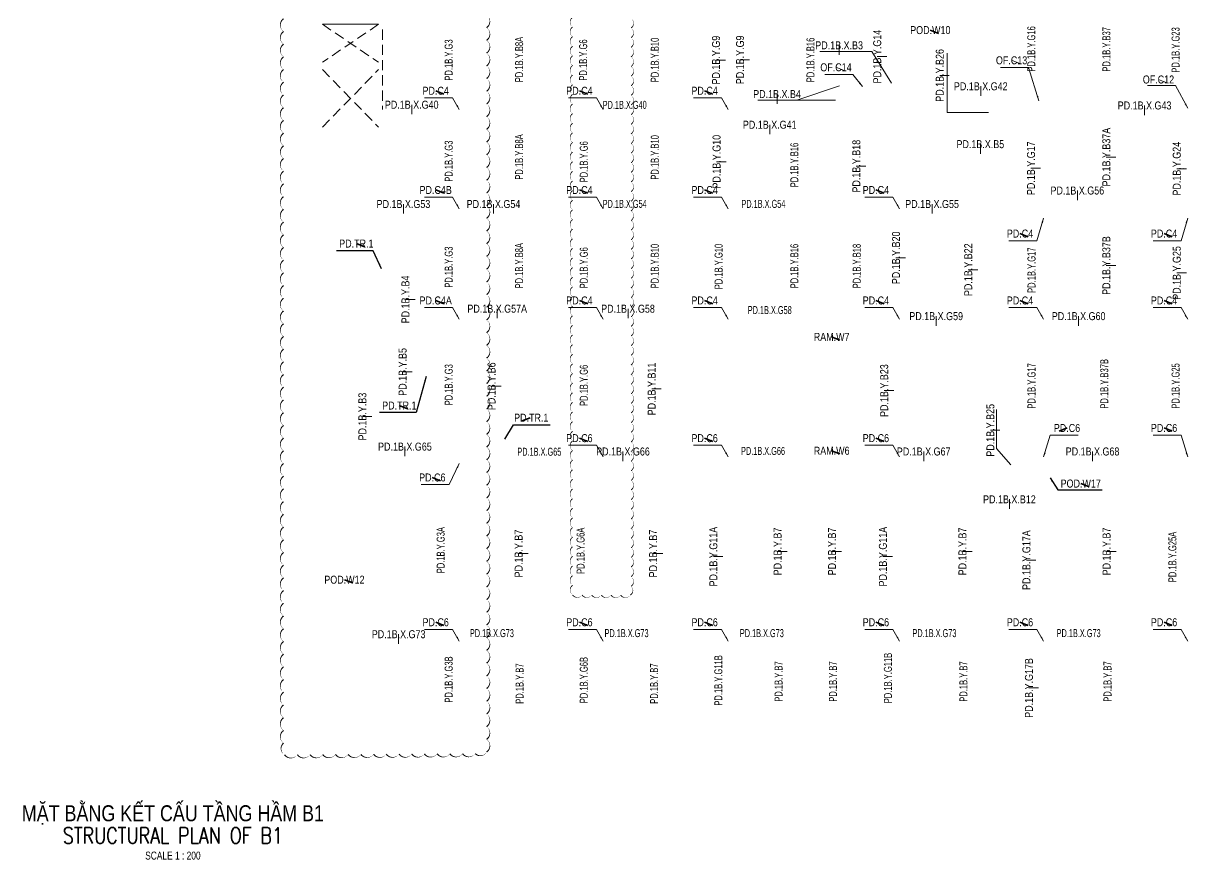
# Model space of a CAD drawing. Header units: millimetres. Extents: x -186788 to 266101, y -9748 to 236614.
# Drawn here: x -20079 to 52660, y -7855 to 44390 of the extents above; entities that cross this region are included whole.
import ezdxf
from ezdxf.enums import TextEntityAlignment as Align

# ---------------------------------------------------------------- set-up
doc = ezdxf.new("R2010")
doc.units = ezdxf.units.MM
doc.header["$MEASUREMENT"] = 0
for name, pattern in [('$0$HIDDEN2', [4.7625, 3.175, -1.5875]), ('DASHED2', [9.525, 6.35, -3.175]), ('HIDDEN2', [4.7625, 3.175, -1.5875])]:
    doc.linetypes.add(name, pattern=pattern)
doc.layers.add('$0$##_KMS_HR', color=230, linetype='Continuous', plot=False)
for name, color, linetype, lineweight in [('$0$C1', 20, 'Continuous', 35), ('$0$NDC_S_BEAM', 3, '$0$HIDDEN2', 20), ('$1$NDC_S_ANNO', 7, 'Continuous', 20), ('$1$NDC_S_BEAM NAME', 7, 'Continuous', 9), ('$1$NDC_S_DIM', 1, 'Continuous', 15), ('$1$NDC_S_VN TEXT', 7, 'Continuous', 20), ('C1', 20, 'Continuous', 35), ('NDC_S_ANNO', 7, 'Continuous', 20), ('NDC_S_BEAM', 3, 'HIDDEN2', 20), ('NDC_S_DIM', 1, 'Continuous', 15), ('NDC_S_ENG TITLE', 3, 'Continuous', 20), ('NDC_S_OPENING', 9, 'DASHED2', 13), ('NDC_S_SLAB', 2, 'Continuous', 20), ('NDC_S_TEXT SYMBOL', 7, 'Continuous', 20), ('NDC_S_VN TITLE', 6, 'Continuous', 35)]:
    doc.layers.add(name, color=color, linetype=linetype, lineweight=lineweight)
doc.styles.add('$1$NDC_DIM', font='', dxfattribs={"width": 0.75})
doc.styles.add('$2$ARIAL', font='arial.ttf', dxfattribs={"width": 0.8})
doc.styles.add('ARIAL', font='arial.ttf', dxfattribs={"width": 0.8})
doc.styles.add('NDC_ANNO', font='', dxfattribs={"width": 0.8})
doc.styles.add('NDC_DIM', font='', dxfattribs={"width": 0.75})
doc.styles.add('NDC_EN TXT', font='romans.shx', dxfattribs={"width": 0.8})
doc.styles.add('NDC_VIE TXT', font='arial.ttf', dxfattribs={"width": 0.8})
doc.styles.get('$1$NDC_DIM').set_extended_font_data('Dotum')
doc.styles.get('NDC_ANNO').set_extended_font_data('Dotum')
doc.styles.get('NDC_DIM').set_extended_font_data('Dotum')
doc.dimstyles.new('$0$NDC_dim_150', dxfattribs={"dimscale": 150, "dimtxt": 2.2, "dimasz": 1.5, "dimexe": 1.5, "dimexo": 2.5, "dimgap": 1, "dimtad": 1, "dimdec": 0, "dimzin": 0, "dimdsep": 46, "dimtxsty": '$1$NDC_DIM', "dimblk": '$1$DIMMARK', "dimcen": 0.09, "dimdle": 1.2, "dimclrd": 1, "dimclre": 1, "dimclrt": 3, "dimadec": 0, "dimazin": 0, "dimtfac": 1, "dimtdec": 0, "dimtix": 1, "dimtofl": 0, "dimtmove": 0, "dimatfit": 3, "dimfxl": 0, "dimtolj": 1, "dimtzin": 0, "dimarcsym": 0})
doc.dimstyles.new('$1$NDC_dim_iso', dxfattribs={"dimtxt": 2.2, "dimasz": 1, "dimexe": 1.5, "dimexo": 2.5, "dimgap": 1, "dimtad": 1, "dimdec": 0, "dimzin": 0, "dimdsep": 46, "dimtxsty": '$1$NDC_DIM', "dimblk": '$1$DIMMARK', "dimcen": 0.09, "dimdle": 1.2, "dimclrd": 1, "dimclre": 1, "dimclrt": 3, "dimadec": 0, "dimazin": 0, "dimtfac": 1, "dimtdec": 0, "dimtix": 1, "dimtofl": 0, "dimtmove": 0, "dimatfit": 3, "dimfxl": 0, "dimtolj": 1, "dimtzin": 0, "dimarcsym": 0})
doc.dimstyles.new('NDC_dim_150', dxfattribs={"dimscale": 150, "dimtxt": 2.2, "dimasz": 1.5, "dimexe": 1.5, "dimexo": 2.5, "dimgap": 1, "dimtad": 1, "dimdec": 0, "dimzin": 0, "dimdsep": 46, "dimtxsty": 'NDC_DIM', "dimblk": 'DIMMARK', "dimcen": 0.09, "dimdle": 1.2, "dimclrd": 1, "dimclre": 1, "dimclrt": 3, "dimadec": 0, "dimazin": 0, "dimtfac": 1, "dimtdec": 0, "dimtix": 1, "dimtofl": 0, "dimtmove": 0, "dimatfit": 3, "dimfxl": 0, "dimtolj": 1, "dimtzin": 0, "dimarcsym": 0})
doc.dimstyles.new('NDC_dim_iso', dxfattribs={"dimtxt": 2.2, "dimasz": 1, "dimexe": 1.5, "dimexo": 2.5, "dimgap": 1, "dimtad": 1, "dimdec": 0, "dimzin": 0, "dimdsep": 46, "dimtxsty": 'NDC_DIM', "dimblk": 'DIMMARK', "dimcen": 0.09, "dimdle": 1.2, "dimclrd": 1, "dimclre": 1, "dimclrt": 3, "dimadec": 0, "dimazin": 0, "dimtfac": 1, "dimtdec": 0, "dimtix": 1, "dimtofl": 0, "dimtmove": 0, "dimatfit": 3, "dimfxl": 0, "dimtolj": 1, "dimtzin": 0, "dimarcsym": 0})

# ---------------------------------------------------------------- blocks, each defined once
blk = doc.blocks.new('Drawing name_symbol')
at = {"layer": 'NDC_S_ENG TITLE', "style": 'NDC_EN TXT', "width": 0.8}
blk.add_attdef('SECTDET1', text='', height=5, dxfattribs=at).set_placement((0, 1.01), align=Align.CENTER)
at = {"layer": 'NDC_S_TEXT SYMBOL', "lineweight": 25, "style": 'NDC_ANNO', "width": 0.8}
blk.add_attdef('SSCALE', text='', height=2.5, dxfattribs=at).set_placement((0, -4), align=Align.CENTER)
at = {"layer": 'NDC_S_VN TITLE', "style": 'NDC_VIE TXT', "width": 0.8}
blk.add_attdef('SECTDET2', text='', height=5, dxfattribs=at).set_placement((0, 7.97), align=Align.CENTER)
blk = doc.blocks.new('DIMMARK')
at = {"layer": 'NDC_S_DIM', "color": 1}
blk.add_line((-1.5, 0), (1, 0), dxfattribs=at)
at = {"layer": 'NDC_S_DIM', "color": 2, "const_width": 0.1}
blk.add_lwpolyline([(-0.42, -0.42), (0.42, 0.42)], dxfattribs=at)
blk = doc.blocks.new('$1$DIMMARK')
at = {"layer": '$1$NDC_S_DIM', "color": 1}
blk.add_line((-1.5, 0), (1, 0), dxfattribs=at)
at = {"layer": '$1$NDC_S_DIM', "color": 2, "const_width": 0.1}
blk.add_lwpolyline([(-0.42, -0.42), (0.42, 0.42)], dxfattribs=at)
blk = doc.blocks.new('A$C8e50ed30')
at = {"layer": 'NDC_S_BEAM', "ltscale": 200}
blk.add_line((-212600, -20300), (-212600, -25300), dxfattribs=at)
at = {"layer": 'NDC_S_OPENING', "ltscale": 100}
for p, q in [((-212850, -19973), (-216350, -22346)), ((-216350, -19973), (-212850, -22346)), ((-216350, -22800), (-212850, -26400)), ((-216350, -26400), (-212850, -22800))]:
    blk.add_line(p, q, dxfattribs=at)
at = {"layer": 'NDC_S_SLAB', "ltscale": 200}
blk.add_line((-212850, -19973), (-216350, -19973), dxfattribs=at)
blk = doc.blocks.new('*U8')
at = {"layer": 'NDC_S_ANNO', "ltscale": 0.8, "style": 'ARIAL', "width": 0.8, "flags": 1}
blk.add_attdef('CHU_THICH', text='', height=2.5, dxfattribs=at).set_placement((0, 0), align=Align.MIDDLE_CENTER)
at = {"layer": 'NDC_S_ANNO', "ltscale": 0.8, "style": 'ARIAL', "width": 0.8}
blk.add_attdef('TEN', text='', height=2.5, dxfattribs=at).set_placement((-2.58, 1.03), align=Align.MIDDLE_CENTER)
at = {"layer": 'Defpoints'}
blk.add_leader([(0, 0), (-2.58, 1.03)], dimstyle='NDC_dim_iso', override={"dimgap": 0.625, "dimtad": 0}, dxfattribs=at)
blk = doc.blocks.new('*U29')
at = {"layer": '$1$NDC_S_ANNO', "ltscale": 0.8, "style": '$2$ARIAL', "width": 0.8, "flags": 1}
blk.add_attdef('CHU_THICH', text='', height=2.5, dxfattribs=at).set_placement((0, 0), align=Align.MIDDLE_CENTER)
at = {"layer": '$1$NDC_S_ANNO', "ltscale": 0.8, "style": '$2$ARIAL', "width": 0.8}
blk.add_attdef('TEN', text='', height=2.5, dxfattribs=at).set_placement((-2.58, 1.03), align=Align.MIDDLE_CENTER)
at = {"layer": 'Defpoints'}
blk.add_leader([(0, 0), (-2.58, 1.03)], dimstyle='$1$NDC_dim_iso', override={"dimgap": 0.625, "dimtad": 0}, dxfattribs=at)
blk = doc.blocks.new('*U36')
at = {"layer": '$1$NDC_S_ANNO', "ltscale": 0.8, "style": '$2$ARIAL', "width": 0.8, "flags": 1}
blk.add_attdef('CHU_THICH', text='', height=2.5, dxfattribs=at).set_placement((0, 0), align=Align.MIDDLE_CENTER)
at = {"layer": '$1$NDC_S_ANNO', "ltscale": 0.8, "style": '$2$ARIAL', "width": 0.8}
blk.add_attdef('TEN', text='', height=2.5, dxfattribs=at).set_placement((-2.58, 1.03), align=Align.MIDDLE_CENTER)
at = {"layer": 'Defpoints'}
blk.add_leader([(0, 0), (-2.58, 1.03)], dimstyle='$1$NDC_dim_iso', override={"dimgap": 0.625, "dimtad": 0}, dxfattribs=at)
blk = doc.blocks.new('*U40')
at = {"layer": '$1$NDC_S_ANNO', "ltscale": 0.8, "style": '$2$ARIAL', "width": 0.8, "flags": 1}
blk.add_attdef('CHU_THICH', text='', height=2.5, dxfattribs=at).set_placement((0, 0), align=Align.MIDDLE_CENTER)
at = {"layer": '$1$NDC_S_ANNO', "ltscale": 0.8, "style": '$2$ARIAL', "width": 0.8}
blk.add_attdef('TEN', text='', height=2.5, dxfattribs=at).set_placement((-2.58, 1.03), align=Align.MIDDLE_CENTER)
at = {"layer": 'Defpoints'}
blk.add_leader([(0, 0), (-2.58, 1.03)], dimstyle='$1$NDC_dim_iso', override={"dimgap": 0.625, "dimtad": 0}, dxfattribs=at)
blk = doc.blocks.new('*U41')
at = {"layer": '$1$NDC_S_ANNO', "ltscale": 0.8, "style": '$2$ARIAL', "width": 0.8, "flags": 1}
blk.add_attdef('CHU_THICH', text='', height=2.5, dxfattribs=at).set_placement((0, 0), align=Align.MIDDLE_CENTER)
at = {"layer": '$1$NDC_S_ANNO', "ltscale": 0.8, "style": '$2$ARIAL', "width": 0.8}
blk.add_attdef('TEN', text='', height=2.5, dxfattribs=at).set_placement((-2.58, 1.03), align=Align.MIDDLE_CENTER)
at = {"layer": 'Defpoints'}
blk.add_leader([(0, 0), (-2.58, 1.03)], dimstyle='$1$NDC_dim_iso', override={"dimgap": 0.625, "dimtad": 0}, dxfattribs=at)
blk = doc.blocks.new('$0$co t check')
at = {"layer": '$0$C1', "xscale": 200, "yscale": 200, "zscale": 200}
for p, values in [((6198, 39971), {'TEN': 'PD.C4'}), ((15177, 39971), {'TEN': 'PD.C4'}), ((22998, 39971), {'TEN': 'PD.C4'}), ((6198, 33771), {'TEN': 'PD.C4B'}), ((15177, 33771), {'TEN': 'PD.C4'}), ((22998, 33771), {'TEN': 'PD.C4'}), ((33698, 33771), {'TEN': 'PD.C4'}), ((42698, 31050), {'TEN': 'PD.C4'}), ((51698, 31050), {'TEN': 'PD.C4'}), ((6198, 26871), {'TEN': 'PD.C4A'}), ((15177, 26871), {'TEN': 'PD.C4'}), ((22998, 26871), {'TEN': 'PD.C4'}), ((33698, 26871), {'TEN': 'PD.C4'}), ((42698, 26871), {'TEN': 'PD.C4'}), ((51698, 26871), {'TEN': 'PD.C4'}), ((51698, 18907), {'TEN': 'PD.C6'}), ((15177, 18271), {'TEN': 'PD.C6'}), ((22998, 18271), {'TEN': 'PD.C6'}), ((33698, 18271), {'TEN': 'PD.C6'}), ((5987, 15816), {'TEN': 'PD.C6'}), ((6198, 6771), {'TEN': 'PD.C6'}), ((15177, 6771), {'TEN': 'PD.C6'}), ((22998, 6771), {'TEN': 'PD.C6'}), ((33698, 6771), {'TEN': 'PD.C6'}), ((42698, 6771), {'TEN': 'PD.C6'}), ((51698, 6771), {'TEN': 'PD.C6'})]:
    blk.add_blockref('*U29', p, dxfattribs=at).add_auto_attribs(values)
at = {"layer": '$0$C1'}
ref = blk.add_blockref('*U29', (44620, 18907), dxfattribs=dict(at, xscale=-200, yscale=200, zscale=200))
ref.add_attrib('TEN', 'PD.C6', dxfattribs={"layer": '$1$NDC_S_ANNO', "ltscale": 0.8, "height": 500, "style": '$2$ARIAL', "width": 0.8}).set_placement((45119, 19112), align=Align.MIDDLE_CENTER)
at = {"layer": '$1$NDC_S_VN TEXT', "xscale": 200, "yscale": 200, "zscale": 200}
for name, p, values in [('*U41', (42173, 41871), {'TEN': 'OF.C13'}), ('*U36', (31204, 41434), {'TEN': 'OF.C14'}), ('*U40', (51350, 40674), {'TEN': 'OF.C12'})]:
    blk.add_blockref(name, p, dxfattribs=at).add_auto_attribs(values)
at = {"layer": '$0$C1'}
for points in [[(7159, 39000), (6742, 39732), (4993, 39732)], [(16138, 39000), (15721, 39732), (13972, 39732)], [(23959, 39000), (23542, 39732), (21793, 39732)], [(7159, 32800), (6742, 33532), (4993, 33532)], [(16138, 32800), (15721, 33532), (13972, 33532)], [(23959, 32800), (23542, 33532), (21793, 33532)], [(34659, 32800), (34242, 33532), (32493, 33532)], [(43659, 32220), (43242, 30811), (41493, 30811)], [(52659, 32220), (52242, 30811), (50493, 30811)], [(7159, 25900), (6742, 26632), (4993, 26632)], [(16138, 25900), (15721, 26632), (13972, 26632)], [(23959, 25900), (23542, 26632), (21793, 26632)], [(34659, 25900), (34242, 26632), (32493, 26632)], [(43659, 25900), (43242, 26632), (41493, 26632)], [(52659, 25900), (52242, 26632), (50493, 26632)], [(43659, 17300), (44076, 18668), (45826, 18668)], [(52659, 17300), (52242, 18668), (50493, 18668)], [(16138, 17300), (15721, 18032), (13972, 18032)], [(23959, 17300), (23542, 18032), (21793, 18032)], [(34659, 17300), (34242, 18032), (32493, 18032)], [(7159, 16900), (6531, 15577), (4782, 15577)], [(7159, 5800), (6742, 6532), (4993, 6532)], [(16138, 5800), (15721, 6532), (13972, 6532)], [(23959, 5800), (23542, 6532), (21793, 6532)], [(34659, 5800), (34242, 6532), (32493, 6532)], [(43659, 5800), (43242, 6532), (41493, 6532)], [(52659, 5800), (52242, 6532), (50493, 6532)]]:
    blk.add_leader(points, dimstyle='$0$NDC_dim_150', override={"dimasz": 2, "dimgap": 1, "dimtad": 0}, dxfattribs=at)
for points in [[(43359, 39550), (42717, 41632), (40967, 41632)], [(32337, 40441), (31748, 41195), (29998, 41195)], [(52660, 39098), (51894, 40503), (50144, 40503)]]:
    blk.add_leader(points, dimstyle='$0$NDC_dim_150', override={"dimasz": 2, "dimgap": 1, "dimtad": 0})
blk = doc.blocks.new('*U45')
at = {"layer": '$1$NDC_S_ANNO', "ltscale": 0.8, "style": '$2$ARIAL', "width": 0.8}
blk.add_attdef('TEN', text='', height=2.5, dxfattribs=at).set_placement((0, 3), align=Align.MIDDLE_CENTER)
at = {"layer": '$1$NDC_S_ANNO', "ltscale": 0.8, "style": '$2$ARIAL', "width": 0.8, "flags": 1}
blk.add_attdef('CHU_THICH', text='', height=2.5, dxfattribs=at).set_placement((0, 0), align=Align.MIDDLE_CENTER)
at = {"layer": 'Defpoints'}
blk.add_leader([(0, 0), (0, 3)], dimstyle='$1$NDC_dim_iso', override={"dimgap": 0.625, "dimtad": 0}, dxfattribs=at)

msp = doc.modelspace()

# ---------------------------------------------------------------- linework, layer by layer
at = {"layer": '$0$NDC_S_BEAM', "color": 1, "linetype": 'ByBlock'}
msp.add_line((25809.1, 39587), (30659.4, 39587), dxfattribs=at)
msp.add_lwpolyline([(29687.1, 42632), (32919.4, 42632), (34147, 40650)], dxfattribs=at)
at = {"layer": '$1$NDC_S_DIM'}
for p, q in [((37630.5, 42524.9), (37630.5, 38810.2)), ((28234.2, 39587), (30906.4, 40478)), ((37630.5, 38810.2), (40209.4, 38810.2)), ((40723.5, 20258.8), (40723.5, 17836.9)), ((40723.5, 17836.9), (41611.5, 16802.4))]:
    msp.add_line(p, q, dxfattribs=at)
at = {"layer": 'Defpoints', "color": 6}
for points in [[(8862, 44909.3, 0, 79.4, -0.5205671), (8862, 44115.5, 0, 79.4, -0.5205671), (8862, 43321.7, 0, 79.4, -0.5205671), (8862, 42527.9, 0, 79.4, -0.5205671), (8862, 41734, 0, 79.4, -0.5205671), (8862, 40940.2, 0, 79.4, -0.5205671), (8862, 40146.4, 0, 79.4, -0.5205671), (8862, 39352.6, 0, 79.4, -0.5205671), (8862, 38558.8, 0, 79.4, -0.5205671), (8862, 37765, 0, 79.4, -0.5205671), (8862, 36971.2, 0, 79.4, -0.5205671), (8862, 36177.4, 0, 79.4, -0.5205671), (8862, 35383.6, 0, 79.4, -0.5205671), (8862, 34589.8, 0, 79.4, -0.5205671), (8862, 33796, 0, 79.4, -0.5205671), (8862, 33002.2, 0, 79.4, -0.5205671), (8862, 32208.4, 0, 79.4, -0.5205671), (8862, 31414.6, 0, 79.4, -0.5205671), (8862, 30620.8, 0, 79.4, -0.5205671), (8862, 29827, 0, 79.4, -0.5205671), (8862, 29033.2, 0, 79.4, -0.5205671), (8862, 28239.4, 0, 79.4, -0.5205671), (8862, 27445.6, 0, 79.4, -0.5205671), (8862, 26651.8, 0, 79.4, -0.5205671), (8862, 25858, 0, 79.4, -0.5205671), (8862, 25064.2, 0, 79.4, -0.5205671), (8862, 24270.4, 0, 79.4, -0.5205671), (8862, 23476.5, 0, 79.4, -0.5205671), (8862, 22682.7, 0, 79.4, -0.5205671), (8862, 21888.9, 0, 79.4, -0.5205671), (8862, 21095.1, 0, 79.4, -0.5205671), (8862, 20301.3, 0, 79.4, -0.5205671), (8862, 19507.5, 0, 79.4, -0.5205671), (8862, 18713.7, 0, 79.4, -0.5205671), (8862, 17919.9, 0, 79.4, -0.5205671), (8862, 17126.1, 0, 79.4, -0.5205671), (8862, 16332.3, 0, 79.4, -0.5205671), (8862, 15538.5, 0, 79.4, -0.5205671), (8862, 14744.7, 0, 79.4, -0.5205671), (8862, 13950.9, 0, 79.4, -0.5205671), (8862, 13157.1, 0, 79.4, -0.5205671), (8862, 12363.3, 0, 79.4, -0.5205671), (8862, 11569.5, 0, 79.4, -0.5205671), (8862, 10775.7, 0, 79.4, -0.5205671), (8862, 9981.9, 0, 79.4, -0.5205671), (8862, 9188.1, 0, 79.4, -0.5205671), (8862, 8394.3, 0, 79.4, -0.5205671), (8862, 7600.5, 0, 79.4, -0.5205671), (8862, 6806.7, 0, 79.4, -0.5205671), (8862, 6012.9, 0, 79.4, -0.5205671), (8862, 5219, 0, 79.4, -0.5205671), (8862, 4425.2, 0, 79.4, -0.5205671), (8862, 3631.4, 0, 79.4, -0.5205671), (8862, 2837.6, 0, 79.4, -0.5205671), (8862, 2043.8, 0, 79.4, -0.5205671), (8862, 1250, 0, 79.4, -0.5205671), (8862, 456.2, 0, 79.4, -0.5205671), (8862, -337.6, 0, 79.4, -0.5205671), (8862, -1131.4, 0, 79.4, -0.5205671), (8153, -1220.9, 0, 79.4, -0.5205671), (7359.2, -1226.2, 0, 79.4, -0.5205671), (6565.5, -1231.5, 0, 79.4, -0.5205671), (5771.7, -1236.7, 0, 79.4, -0.5205671), (4977.9, -1242, 0, 79.4, -0.5205671), (4184.1, -1247.3, 0, 79.4, -0.5205671), (3390.3, -1252.6, 0, 79.4, -0.5205671), (2596.5, -1257.9, 0, 79.4, -0.5205671), (1802.7, -1263.1, 0, 79.4, -0.5205671), (1008.9, -1268.4, 0, 79.4, -0.5205671), (215.2, -1273.7, 0, 79.4, -0.5205671), (-578.6, -1279, 0, 79.4, -0.5205671), (-1372.4, -1284.2, 0, 79.4, -0.5205671), (-2166.2, -1289.5, 0, 79.4, -0.5205671), (-2960, -1294.8, 0, 79.4, -0.5205671), (-3753.8, -1300.1, 0, 79.4, -0.5205671), (-3818.6, -571.5, 0, 79.4, -0.5205671), (-3818.6, 222.3, 0, 79.4, -0.5205671), (-3818.6, 1016.1, 0, 79.4, -0.5205671), (-3818.6, 1809.9, 0, 79.4, -0.5205671), (-3818.6, 2603.7, 0, 79.4, -0.5205671), (-3818.6, 3397.5, 0, 79.4, -0.5205671), (-3818.6, 4191.3, 0, 79.4, -0.5205671), (-3818.6, 4985.1, 0, 79.4, -0.5205671), (-3818.6, 5778.9, 0, 79.4, -0.5205671), (-3818.6, 6572.7, 0, 79.4, -0.5205671), (-3818.6, 7366.5, 0, 79.4, -0.5205671), (-3818.6, 8160.3, 0, 79.4, -0.5205671), (-3818.6, 8954.1, 0, 79.4, -0.5205671), (-3818.6, 9747.9, 0, 79.4, -0.5205671), (-3818.6, 10541.7, 0, 79.4, -0.5205671), (-3818.6, 11335.5, 0, 79.4, -0.5205671), (-3818.6, 12129.3, 0, 79.4, -0.5205671), (-3818.6, 12923.1, 0, 79.4, -0.5205671), (-3818.6, 13716.9, 0, 79.4, -0.5205671), (-3818.6, 14510.7, 0, 79.4, -0.5205671), (-3818.6, 15304.6, 0, 79.4, -0.5205671), (-3818.6, 16098.4, 0, 79.4, -0.5205671), (-3818.6, 16892.2, 0, 79.4, -0.5205671), (-3818.6, 17686, 0, 79.4, -0.5205671), (-3818.6, 18479.8, 0, 79.4, -0.5205671), (-3818.6, 19273.6, 0, 79.4, -0.5205671), (-3818.6, 20067.4, 0, 79.4, -0.5205671), (-3818.6, 20861.2, 0, 79.4, -0.5205671), (-3818.6, 21655, 0, 79.4, -0.5205671), (-3818.6, 22448.8, 0, 79.4, -0.5205671), (-3818.6, 23242.6, 0, 79.4, -0.5205671), (-3818.6, 24036.4, 0, 79.4, -0.5205671), (-3818.6, 24830.2, 0, 79.4, -0.5205671), (-3818.6, 25624, 0, 79.4, -0.5205671), (-3818.6, 26417.8, 0, 79.4, -0.5205671), (-3818.6, 27211.6, 0, 79.4, -0.5205671), (-3818.6, 28005.4, 0, 79.4, -0.5205671), (-3818.6, 28799.2, 0, 79.4, -0.5205671), (-3818.6, 29593, 0, 79.4, -0.5205671), (-3818.6, 30386.8, 0, 79.4, -0.5205671), (-3818.6, 31180.6, 0, 79.4, -0.5205671), (-3818.6, 31974.4, 0, 79.4, -0.5205671), (-3818.6, 32768.2, 0, 79.4, -0.5205671), (-3818.6, 33562, 0, 79.4, -0.5205671), (-3818.6, 34355.9, 0, 79.4, -0.5205671), (-3818.6, 35149.7, 0, 79.4, -0.5205671), (-3818.6, 35943.5, 0, 79.4, -0.5205671), (-3818.6, 36737.3, 0, 79.4, -0.5205671), (-3818.6, 37531.1, 0, 79.4, -0.5205671), (-3818.6, 38324.9, 0, 79.4, -0.5205671), (-3818.6, 39118.7, 0, 79.4, -0.5205671), (-3818.6, 39912.5, 0, 79.4, -0.5205671), (-3818.6, 40706.3, 0, 79.4, -0.5205671), (-3818.6, 41500.1, 0, 79.4, -0.5205671), (-3818.6, 42293.9, 0, 79.4, -0.5205671), (-3818.6, 43087.7, 0, 79.4, -0.5205671), (-3818.6, 43881.5, 0, 79.4, -0.5205671), (-3818.6, 44675.3, 0, 79.4, -0.5205671)], [(17888.8, 44697.3, 0, 60.1, -0.5205671), (17888.8, 44096.1, 0, 60.1, -0.5205671), (17888.8, 43494.8, 0, 60.1, -0.5205671), (17888.8, 42893.5, 0, 60.1, -0.5205671), (17888.8, 42292.3, 0, 60.1, -0.5205671), (17888.8, 41691, 0, 60.1, -0.5205671), (17888.8, 41089.7, 0, 60.1, -0.5205671), (17888.8, 40488.5, 0, 60.1, -0.5205671), (17888.8, 39887.2, 0, 60.1, -0.5205671), (17888.8, 39285.9, 0, 60.1, -0.5205671), (17888.8, 38684.7, 0, 60.1, -0.5205671), (17888.8, 38083.4, 0, 60.1, -0.5205671), (17888.8, 37482.1, 0, 60.1, -0.5205671), (17888.8, 36880.9, 0, 60.1, -0.5205671), (17888.8, 36279.6, 0, 60.1, -0.5205671), (17888.8, 35678.3, 0, 60.1, -0.5205671), (17888.8, 35077, 0, 60.1, -0.5205671), (17888.8, 34475.8, 0, 60.1, -0.5205671), (17888.8, 33874.5, 0, 60.1, -0.5205671), (17888.8, 33273.2, 0, 60.1, -0.5205671), (17888.8, 32672, 0, 60.1, -0.5205671), (17888.8, 32070.7, 0, 60.1, -0.5205671), (17888.8, 31469.4, 0, 60.1, -0.5205671), (17888.8, 30868.2, 0, 60.1, -0.5205671), (17888.8, 30266.9, 0, 60.1, -0.5205671), (17888.8, 29665.6, 0, 60.1, -0.5205671), (17888.8, 29064.4, 0, 60.1, -0.5205671), (17888.8, 28463.1, 0, 60.1, -0.5205671), (17888.8, 27861.8, 0, 60.1, -0.5205671), (17888.8, 27260.5, 0, 60.1, -0.5205671), (17888.8, 26659.3, 0, 60.1, -0.5205671), (17888.8, 26058, 0, 60.1, -0.5205671), (17888.8, 25456.7, 0, 60.1, -0.5205671), (17888.8, 24855.5, 0, 60.1, -0.5205671), (17888.8, 24254.2, 0, 60.1, -0.5205671), (17888.8, 23652.9, 0, 60.1, -0.5205671), (17888.8, 23051.7, 0, 60.1, -0.5205671), (17888.8, 22450.4, 0, 60.1, -0.5205671), (17888.8, 21849.1, 0, 60.1, -0.5205671), (17888.8, 21247.9, 0, 60.1, -0.5205671), (17888.8, 20646.6, 0, 60.1, -0.5205671), (17888.8, 20045.3, 0, 60.1, -0.5205671), (17888.8, 19444.1, 0, 60.1, -0.5205671), (17888.8, 18842.8, 0, 60.1, -0.5205671), (17888.8, 18241.5, 0, 60.1, -0.5205671), (17888.8, 17640.2, 0, 60.1, -0.5205671), (17888.8, 17039, 0, 60.1, -0.5205671), (17888.8, 16437.7, 0, 60.1, -0.5205671), (17888.8, 15836.4, 0, 60.1, -0.5205671), (17888.8, 15235.2, 0, 60.1, -0.5205671), (17888.8, 14633.9, 0, 60.1, -0.5205671), (17888.8, 14032.6, 0, 60.1, -0.5205671), (17888.8, 13431.4, 0, 60.1, -0.5205671), (17888.8, 12830.1, 0, 60.1, -0.5205671), (17888.8, 12228.8, 0, 60.1, -0.5205671), (17888.8, 11627.6, 0, 60.1, -0.5205671), (17888.8, 11026.3, 0, 60.1, -0.5205671), (17888.8, 10425, 0, 60.1, -0.5205671), (17888.8, 9823.7, 0, 60.1, -0.5205671), (17888.8, 9222.5, 0, 60.1, -0.5205671), (17834.4, 8675.7, 0, 60.1, -0.5205671), (17233.1, 8675.7, 0, 60.1, -0.5205671), (16631.8, 8675.7, 0, 60.1, -0.5205671), (16030.6, 8675.7, 0, 60.1, -0.5205671), (15429.3, 8675.7, 0, 60.1, -0.5205671), (14828, 8675.7, 0, 60.1, -0.5205671), (14235.4, 8684.3, 0, 60.1, -0.5205671), (14235.4, 9285.6, 0, 60.1, -0.5205671), (14235.4, 9886.8, 0, 60.1, -0.5205671), (14235.4, 10488.1, 0, 60.1, -0.5205671), (14235.4, 11089.4, 0, 60.1, -0.5205671), (14235.4, 11690.6, 0, 60.1, -0.5205671), (14235.4, 12291.9, 0, 60.1, -0.5205671), (14235.4, 12893.2, 0, 60.1, -0.5205671), (14235.4, 13494.4, 0, 60.1, -0.5205671), (14235.4, 14095.7, 0, 60.1, -0.5205671), (14235.4, 14697, 0, 60.1, -0.5205671), (14235.4, 15298.3, 0, 60.1, -0.5205671), (14235.4, 15899.5, 0, 60.1, -0.5205671), (14235.4, 16500.8, 0, 60.1, -0.5205671), (14235.4, 17102.1, 0, 60.1, -0.5205671), (14235.4, 17703.3, 0, 60.1, -0.5205671), (14235.4, 18304.6, 0, 60.1, -0.5205671), (14235.4, 18905.9, 0, 60.1, -0.5205671), (14235.4, 19507.1, 0, 60.1, -0.5205671), (14235.4, 20108.4, 0, 60.1, -0.5205671), (14235.4, 20709.7, 0, 60.1, -0.5205671), (14235.4, 21310.9, 0, 60.1, -0.5205671), (14235.4, 21912.2, 0, 60.1, -0.5205671), (14235.4, 22513.5, 0, 60.1, -0.5205671), (14235.4, 23114.7, 0, 60.1, -0.5205671), (14235.4, 23716, 0, 60.1, -0.5205671), (14235.4, 24317.3, 0, 60.1, -0.5205671), (14235.4, 24918.6, 0, 60.1, -0.5205671), (14235.4, 25519.8, 0, 60.1, -0.5205671), (14235.4, 26121.1, 0, 60.1, -0.5205671), (14235.4, 26722.4, 0, 60.1, -0.5205671), (14235.4, 27323.6, 0, 60.1, -0.5205671), (14235.4, 27924.9, 0, 60.1, -0.5205671), (14235.4, 28526.2, 0, 60.1, -0.5205671), (14235.4, 29127.4, 0, 60.1, -0.5205671), (14235.4, 29728.7, 0, 60.1, -0.5205671), (14235.4, 30330, 0, 60.1, -0.5205671), (14235.4, 30931.2, 0, 60.1, -0.5205671), (14235.4, 31532.5, 0, 60.1, -0.5205671), (14235.4, 32133.8, 0, 60.1, -0.5205671), (14235.4, 32735.1, 0, 60.1, -0.5205671), (14235.4, 33336.3, 0, 60.1, -0.5205671), (14235.4, 33937.6, 0, 60.1, -0.5205671), (14235.4, 34538.9, 0, 60.1, -0.5205671), (14235.4, 35140.1, 0, 60.1, -0.5205671), (14235.4, 35741.4, 0, 60.1, -0.5205671), (14235.4, 36342.7, 0, 60.1, -0.5205671), (14235.4, 36943.9, 0, 60.1, -0.5205671), (14235.4, 37545.2, 0, 60.1, -0.5205671), (14235.4, 38146.5, 0, 60.1, -0.5205671), (14235.4, 38747.7, 0, 60.1, -0.5205671), (14235.4, 39349, 0, 60.1, -0.5205671), (14235.4, 39950.3, 0, 60.1, -0.5205671), (14235.4, 40551.5, 0, 60.1, -0.5205671), (14235.4, 41152.8, 0, 60.1, -0.5205671), (14235.4, 41754.1, 0, 60.1, -0.5205671), (14235.4, 42355.4, 0, 60.1, -0.5205671), (14235.4, 42956.6, 0, 60.1, -0.5205671), (14235.4, 43557.9, 0, 60.1, -0.5205671), (14235.4, 44159.2, 0, 60.1, -0.5205671), (14235.4, 44760.4, 0, 60.1, -0.5205671)]]:
    msp.add_lwpolyline(points, format="xyseb", dxfattribs=at)

# ---------------------------------------------------------------- block references
at = {"layer": '$0$##_KMS_HR'}
msp.add_blockref('A$C8e50ed30', (214959.4, 64300), dxfattribs=at)
at = {"layer": '$0$C1', "xscale": 200, "yscale": 200, "zscale": 200}
for p, values in [((37098, 43760), {'TEN': 'POD.W10'}), ((46494.4, 15435.5), {'TEN': 'POD.W17'}), ((497.8, 9429.4), {'TEN': 'POD.W12'})]:
    msp.add_blockref('*U29', p, dxfattribs=at).add_auto_attribs(values)
at = {"layer": '$0$C1'}
ref = msp.add_blockref('*U29', (30933.9, 24599.9), dxfattribs=dict(at, xscale=200, yscale=200, zscale=200))
ref.add_attrib('TEN', 'RAM.W7', dxfattribs={"layer": '$1$NDC_S_ANNO', "ltscale": 0.8, "height": 500, "style": '$2$ARIAL', "width": 0.8}).set_placement((30418.2, 24803.5), align=Align.MIDDLE_CENTER)
ref = msp.add_blockref('*U29', (30933.9, 17487.1), dxfattribs=dict(at, xscale=200, yscale=200, zscale=200))
ref.add_attrib('TEN', 'RAM.W6', dxfattribs={"layer": '$1$NDC_S_ANNO', "ltscale": 0.8, "height": 500, "style": '$2$ARIAL', "width": 0.8}).set_placement((30418.2, 17690.7), align=Align.MIDDLE_CENTER)
at = {"layer": '$1$NDC_S_DIM'}
msp.add_blockref('$0$co t check', (0, 0), dxfattribs=at)
at = {"layer": '$1$NDC_S_VN TEXT', "xscale": 200.0000000000054, "yscale": 200.0000000000054, "zscale": 200.0000000000054, "rotation": 90}
for p, values in [((33863.6, 42308.7), {'TEN': 'PD.1B.Y.G14'}), ((23793.4, 42090.5), {'TEN': 'PD.1B.Y.G9'}), ((25295.6, 42106), {'TEN': 'PD.1B.Y.G9'}), ((37769.1, 41135.4), {'TEN': 'PD.1B.Y.B26'}), ((48176.2, 36032.3), {'TEN': 'PD.1B.Y.B37A'}), ((23827.9, 35744.9), {'TEN': 'PD.1B.Y.G10'}), ((32559.1, 35463.9), {'TEN': 'PD.1B.Y.B18'}), ((43468.8, 35336), {'TEN': 'PD.1B.Y.G17'}), ((52574.4, 35308.3), {'TEN': 'PD.1B.Y.G24'}), ((35036.3, 29739.1), {'TEN': 'PD.1B.Y.B20'}), ((39548.9, 28997.1), {'TEN': 'PD.1B.Y.B22'}), ((48176.2, 29257.5), {'TEN': 'PD.1B.Y.B37B'}), ((52574.4, 28794.2), {'TEN': 'PD.1B.Y.G25'}), ((4394.6, 27139.3), {'TEN': 'PD.1B.Y.B4'}), ((4217.5, 22614.3), {'TEN': 'PD.1B.Y.B5'}), ((9769.4, 21717.8), {'TEN': 'PD.1B.Y.B6'}), ((19775.2, 21548.8), {'TEN': 'PD.1B.Y.B11'}), ((34298.9, 21447.7), {'TEN': 'PD.1B.Y.B23'}), ((1703.2, 19823.1), {'TEN': 'PD.1B.Y.B3'}), ((40932.1, 18965.7), {'TEN': 'PD.1B.Y.B25'}), ((11463.8, 11269.3), {'TEN': 'PD.1B.Y.B7'}), ((19863.8, 11269.3), {'TEN': 'PD.1B.Y.B7'}), ((23627.9, 11076.4), {'TEN': 'PD.1B.Y.G11A'}), ((27638.8, 11397.9), {'TEN': 'PD.1B.Y.B7'}), ((31038.8, 11397.9), {'TEN': 'PD.1B.Y.B7'}), ((34219.5, 11076.4), {'TEN': 'PD.1B.Y.G11A'}), ((39188.8, 11397.9), {'TEN': 'PD.1B.Y.B7'}), ((43182.7, 10858.7), {'TEN': 'PD.1B.Y.G17A'}), ((48188.8, 11397.9), {'TEN': 'PD.1B.Y.B7'}), ((43341.1, 2874), {'TEN': 'PD.1B.Y.G17B'})]:
    msp.add_blockref('*U45', p, dxfattribs=at).add_auto_attribs(values)
at = {"layer": '$1$NDC_S_VN TEXT', "xscale": 200, "yscale": 200, "zscale": 200}
for p, values in [((30884.4, 42414), {'TEN': 'PD.1B.X.B3'}), ((27006.4, 39369), {'TEN': 'PD.1B.X.B4'}), ((39731.8, 39854.4), {'TEN': 'PD.1B.X.G42'}), ((4184.8, 38704.4), {'TEN': 'PD.1B.X.G40'}), ((49965.4, 38658), {'TEN': 'PD.1B.X.G43'}), ((26549.8, 37454.4), {'TEN': 'PD.1B.X.G41'}), ((39706.4, 36240), {'TEN': 'PD.1B.X.B5'}), ((45765.4, 33345), {'TEN': 'PD.1B.X.G56'}), ((3668.4, 32502), {'TEN': 'PD.1B.X.G53'}), ((9292.4, 32502), {'TEN': 'PD.1B.X.G54'}), ((36690.4, 32502), {'TEN': 'PD.1B.X.G55'}), ((9526.8, 25963.5), {'TEN': 'PD.1B.X.G57A'}), ((17696.3, 25961.5), {'TEN': 'PD.1B.X.G58'}), ((36946.3, 25498.5), {'TEN': 'PD.1B.X.G59'}), ((45846.3, 25498.5), {'TEN': 'PD.1B.X.G60'}), ((3760.6, 17348.5), {'TEN': 'PD.1B.X.G65'}), ((17381.4, 17044), {'TEN': 'PD.1B.X.G66'}), ((36166.4, 17044), {'TEN': 'PD.1B.X.G67'}), ((46716.4, 17044), {'TEN': 'PD.1B.X.G68'}), ((41522.7, 14055.6), {'TEN': 'PD.1B.X.B12'}), ((3367.3, 5630.4), {'TEN': 'PD.1B.X.G73'})]:
    msp.add_blockref('*U45', p, dxfattribs=at).add_auto_attribs(values)
at = {"layer": 'C1', "xscale": 200, "yscale": 200, "zscale": 200}
for p in [(1241.8, 30424.2), (3927, 20308.1)]:
    msp.add_blockref('*U8', p, dxfattribs=at).add_auto_attribs({'TEN': 'PD.TR.1'})
at = {"layer": 'C1'}
ref = msp.add_blockref('*U8', (11077.8, 19549.6), dxfattribs=dict(at, xscale=-200, yscale=200, zscale=200))
ref.add_attrib('TEN', 'PD.TR.1', dxfattribs={"layer": 'NDC_S_ANNO', "ltscale": 0.8, "height": 500, "style": 'ARIAL', "width": 0.8}).set_placement((11652.9, 19754.9), align=Align.MIDDLE_CENTER)
at = {"layer": 'NDC_S_ANNO', "xscale": 200, "yscale": 200, "zscale": 200}
msp.add_blockref('Drawing name_symbol', (-10733.3, -7048), dxfattribs=at).add_auto_attribs({'SECTDET1': 'STRUCTURAL PLAN OF B1', 'SECTDET2': 'MẶT BẰNG KẾT CẤU TẦNG HẦM B1', 'SSCALE': 'SCALE 1 : 200'})

# ---------------------------------------------------------------- texts
at = {"layer": '$1$NDC_S_BEAM NAME', "style": '$2$ARIAL', "width": 0.65}
for s, p in [('PD.1B.Y.G16', (43138.6, 41371.4)), ('PD.1B.Y.B37', (47829.7, 41371.4)), ('PD.1B.Y.G23', (52152, 41307)), ('PD.1B.Y.G3', (6743.9, 40809.7)), ('PD.1B.Y.B8A', (11143.9, 40707.6)), ('PD.1B.Y.G6', (15143.9, 40809.7)), ('PD.1B.Y.B10', (19618.9, 40707.6)), ('PD.1B.Y.B16', (29343.9, 40707.6)), ('PD.1B.Y.B8A', (11143.9, 34622.1)), ('PD.1B.Y.B10', (19618.9, 34622.1)), ('PD.1B.Y.G3', (6743.9, 34491.5)), ('PD.1B.Y.G6', (15183.2, 34452.8)), ('PD.1B.Y.B16', (28335.1, 34144.6)), ('PD.1B.Y.B8A', (11143.9, 27829.2)), ('PD.1B.Y.G3', (6743.9, 27871.2)), ('PD.1B.Y.G6', (15183.2, 27832.5)), ('PD.1B.Y.B10', (19618.9, 27829.2)), ('PD.1B.Y.G10', (23606.1, 27779.6)), ('PD.1B.Y.B16', (28335.1, 27831.9)), ('PD.1B.Y.B18', (32235.1, 27831.9)), ('PD.1B.Y.G17', (43152, 27549.1)), ('PD.1B.Y.G3', (6743.9, 20525.4)), ('PD.1B.Y.G6', (15183.2, 20486.7)), ('PD.1B.Y.G17', (43152, 20320.1)), ('PD.1B.Y.B37B', (47698.3, 20320.1)), ('PD.1B.Y.G25', (52152, 20320.1)), ('PD.1B.Y.G3A', (6243.9, 10036.9)), ('PD.1B.Y.G6A', (14983.2, 9998.2)), ('PD.1B.Y.G25A', (51952, 9479.3)), ('PD.1B.Y.G3B', (6743.9, 1958.1)), ('PD.1B.Y.G6B', (15183.2, 1919.4)), ('PD.1B.Y.G11B', (23589, 1768.3)), ('PD.1B.Y.B7', (27349.5, 2012.7)), ('PD.1B.Y.B7', (30749.5, 2012.7)), ('PD.1B.Y.G11B', (34180.7, 1919.4)), ('PD.1B.Y.B7', (38899.5, 2012.7)), ('PD.1B.Y.B7', (47899.5, 2012.7)), ('PD.1B.Y.B7', (11174.5, 1884.1)), ('PD.1B.Y.B7', (19574.5, 1884.1))]:
    msp.add_text(s, height=500, rotation=90, dxfattribs=at).set_placement(p)
at = {"layer": '$1$NDC_S_BEAM NAME', "style": '$2$ARIAL', "width": 0.6}
for s, p in [('PD.1B.X.G40', (16115.9, 39045.4)), ('PD.1B.X.G54', (16115.9, 32861.4)), ('PD.1B.X.G54', (24780.9, 32861.4)), ('PD.1B.X.G58', (25175.9, 26227.4)), ('PD.1B.X.G65', (10783.9, 17378.4)), ('PD.1B.X.G66', (24757.9, 17427.4)), ('PD.1B.X.G73', (7819.9, 6048.4)), ('PD.1B.X.G73', (16231.9, 6048.4)), ('PD.1B.X.G73', (24683.9, 6048.4)), ('PD.1B.X.G73', (35463.9, 6048.4)), ('PD.1B.X.G73', (44473.9, 6048.4))]:
    msp.add_text(s, height=500, dxfattribs=at).set_placement(p)

# ---------------------------------------------------------------- leaders
at = {"layer": '$0$C1'}
msp.add_leader([(44059.4, 15999.6), (44547.6, 15240.9), (47326.7, 15240.9)], dimstyle='$0$NDC_dim_150', override={"dimasz": 2, "dimgap": 1, "dimtad": 0}, dxfattribs=at)
at = {"layer": 'C1'}
for points in [[(2290.8, 29055.9), (1785.7, 30185.3), (-512.9, 30185.3)], [(5088.5, 22334.3), (4470.9, 20069.2), (2172.3, 20069.2)], [(9994.6, 18419.4), (10533.8, 19310.6), (12832.4, 19310.6)]]:
    msp.add_leader(points, dimstyle='NDC_dim_150', override={"dimasz": 2, "dimgap": 1, "dimtad": 0}, dxfattribs=at)

doc.saveas('drawing.dxf')
